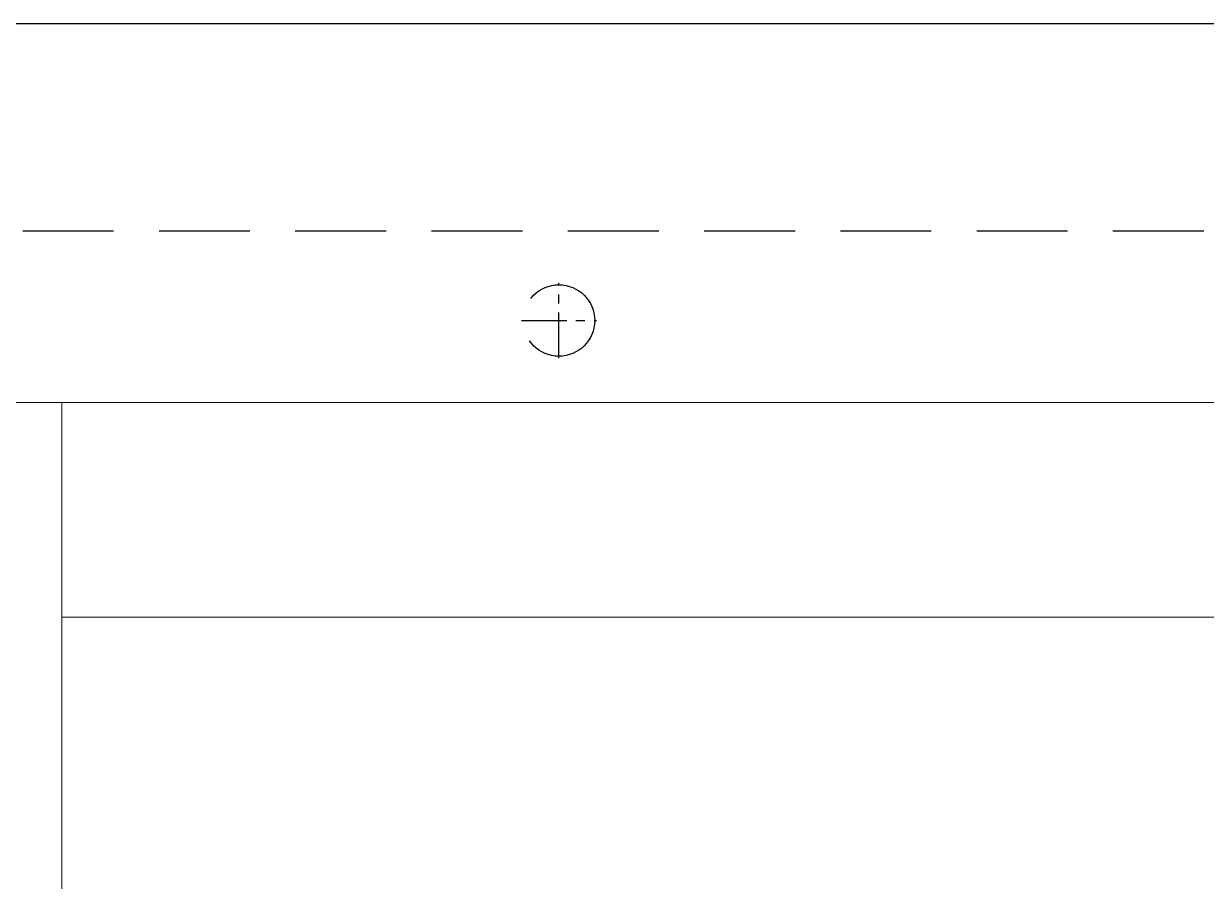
# Model space of a CAD drawing. Header units: millimetres. Extents: x 3520 to 8864, y 403 to 1747.
# Drawn here: x 6994.2 to 7159.5, y 1444.2 to 1564.1 of the extents above; entities that cross this region are included whole.
import ezdxf

# ---------------------------------------------------------------- set-up
doc = ezdxf.new("R2010")
doc.units = ezdxf.units.MM
doc.linetypes.add('CENTER', pattern=[10.16, 6.35, -1.27, 1.27, -1.27])
doc.linetypes.add('DASHED', pattern=[19.05, 12.7, -6.35])
for name, color, linetype, lineweight in [('AM_7', 7, 'CENTER', 25), ('AM_9', 6, 'DASHED', 25), ('Стерка', 7, 'Continuous', 15)]:
    doc.layers.add(name, color=color, linetype=linetype, lineweight=lineweight)

# ---------------------------------------------------------------- blocks, each defined once
blk = doc.blocks.new('1_1058_02_12__2__0_in_AE_1058_500__2__0')
at = {"layer": 'AM_7'}
for p, q in [((-165, 769.75), (-165, 780.25)), ((-170.25, 775), (-159.75, 775))]:
    blk.add_line(p, q, dxfattribs=at)
at = {"layer": 'AM_9'}
blk.add_line((249, 787.5), (-249, 787.5), dxfattribs=at)
blk.add_circle((-165, 775), 5, dxfattribs=at)

msp = doc.modelspace()

# ---------------------------------------------------------------- linework, layer by layer
msp.add_line((6959.534, 1564.084, 1518.358), (7508.534, 1564.084, 1518.358))
at = {"layer": 'Стерка', "color": 7, "elevation": 1518.358}
for points in [[(6959.534, 789.089), (6959.534, 1511.131), (6999.534, 1511.131), (6999.534, 788.99)], [(7468.534, 1481.131), (6999.534, 1481.131), (6999.534, 1511.131), (7468.534, 1511.131)]]:
    msp.add_lwpolyline(points, close=True, dxfattribs=at)

# ---------------------------------------------------------------- block references
msp.add_blockref('1_1058_02_12__2__0_in_AE_1058_500__2__0', (7234.034, 747.585, 1518.358))

doc.saveas('drawing.dxf')
